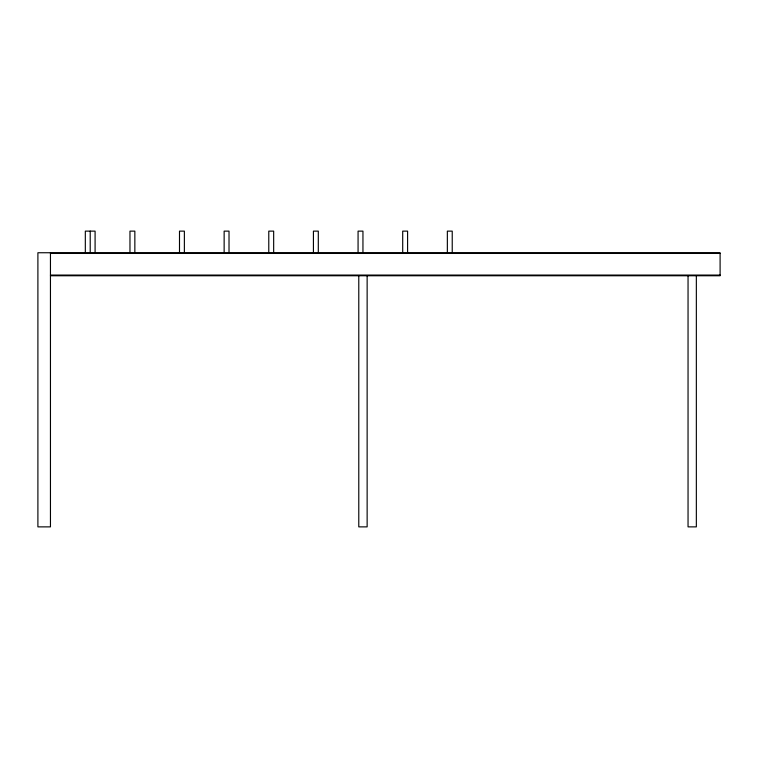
<?xml version="1.0" encoding="UTF-8"?>
<svg xmlns="http://www.w3.org/2000/svg" width="758" height="758" viewBox="0 0 758 758"><rect width="100%" height="100%" fill="white"/><g stroke="black" fill="none" stroke-linecap="round" stroke-linejoin="round"><path stroke-width="1.14" d="M50.454 253.437L720.1 253.437M50.454 275.069L720.1 275.069M50.454 275.76L720.1 275.76L720.1 252.746L37.9 252.746L37.9 526.876L50.454 526.876L50.454 252.746M696.346 275.76L696.346 526.876L688.046 526.876L688.046 275.76M452.232 252.746L452.232 231.124L447.353 231.124L447.353 252.746M407.596 252.746L407.596 231.124L402.706 231.124L402.706 252.746M367.137 275.76L367.137 526.876L358.78 526.876L358.78 275.76M362.949 252.746L362.949 231.124L358.07 231.124L358.07 252.746M318.303 252.746L318.303 231.124L313.424 231.124L313.424 252.746M273.666 252.746L273.666 231.124L268.777 231.124L268.777 252.746M229.02 252.746L229.02 231.124L224.141 231.124L224.141 252.746M184.374 252.746L184.374 231.124L179.494 231.124L179.494 252.746M134.848 252.746L134.848 231.124L129.969 231.124L129.969 252.746M95.091 252.746L95.091 231.124L85.322 231.124L85.322 252.746M90.211 231.124L90.211 252.746"/></g></svg>
